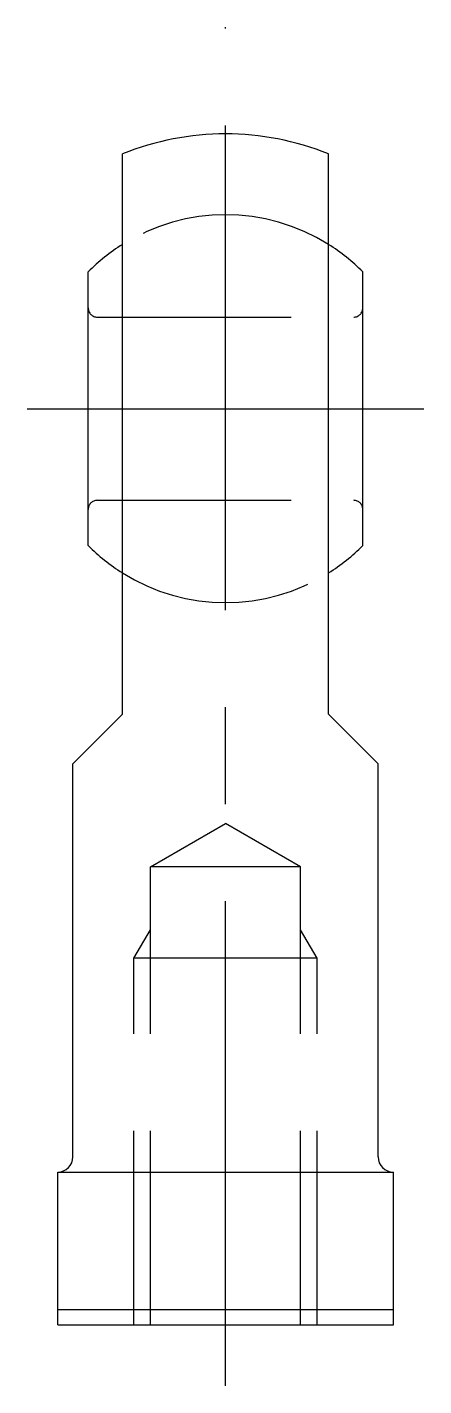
# Model space of a CAD drawing. Extents: x -2 to 79, y -8 to 61.
# Drawn here: x 65.97 to 78.97, y 16.52 to 61.01 of the extents above.
import ezdxf

# ---------------------------------------------------------------- set-up
doc = ezdxf.new("R2010")
doc.units = 0
doc.header["$LTSCALE"] = 0.5
doc.linetypes.add('CENTER', pattern=[50.8, 31.75, -6.35, 6.35, -6.35])
doc.linetypes.add('DASHED', pattern=[19.05, 12.7, -6.35])
doc.layers.get('0').update_dxf_attribs({"linetype": 'CONTINUOUS'})
doc.layers.add('CENTER', color=1, linetype='CENTER')

msp = doc.modelspace()

# ---------------------------------------------------------------- linework, layer by layer
at = {"color": 7, "linetype": 'CONTINUOUS'}
for p, q in [((69.092, 38.519), (69.092, 56.862)), ((75.842, 38.519), (75.842, 56.862)), ((67.967, 44.039), (67.967, 52.999)), ((76.967, 44.039), (76.967, 52.999)), ((69.09, 38.517), (67.467, 36.894)), ((75.842, 38.519), (77.467, 36.894)), ((67.467, 24.019), (67.467, 36.894)), ((77.467, 24.019), (77.467, 36.894)), ((66.967, 18.519), (66.967, 23.519)), ((66.967, 23.519), (77.967, 23.519)), ((77.967, 18.519), (77.967, 23.519)), ((66.967, 19.019), (77.967, 19.019)), ((66.967, 18.519), (77.967, 18.519))]:
    msp.add_line(p, q, dxfattribs=at)
at = {"color": 3, "linetype": 'DASHED'}
for p, q in [((68.267, 51.519), (76.667, 51.519)), ((68.267, 45.519), (76.667, 45.519)), ((70.008, 33.519), (72.467, 34.938)), ((74.925, 33.519), (72.467, 34.938)), ((70.008, 18.519), (70.008, 33.519)), ((74.925, 33.519), (70.008, 33.519)), ((74.925, 18.519), (74.925, 33.519)), ((69.467, 30.519), (70.008, 31.457)), ((75.467, 30.519), (74.925, 31.457)), ((69.467, 18.519), (69.467, 30.519)), ((75.467, 30.519), (69.467, 30.519)), ((75.467, 18.519), (75.467, 30.519))]:
    msp.add_line(p, q, dxfattribs=at)
at = {"color": 7, "linetype": 'CONTINUOUS'}
for centre, radius, start, end in [((72.467, 48.519), 9, 67.9757, 112.0243), ((72.467, 48.519), 6.35, 122.109, 135.13), ((72.467, 48.519), 6.35, 44.87, 57.891), ((72.467, 48.519), 6.35, 224.87, 237.891), ((72.467, 48.519), 6.35, 302.109, 315.13), ((66.967, 24.019), 0.5, 270, 0), ((77.967, 24.019), 0.5, 180, 270)]:
    msp.add_arc(centre, radius, start, end, dxfattribs=at)
at = {"color": 3, "linetype": 'DASHED'}
for centre, radius, start, end in [((72.467, 48.519), 6.35, 57.891, 122.109), ((68.267, 51.819), 0.3, 180, 270), ((76.667, 51.819), 0.3, 270, 0), ((68.267, 45.219), 0.3, 90, 180), ((76.667, 45.219), 0.3, 0, 90), ((72.467, 48.519), 6.35, 237.891, 302.109)]:
    msp.add_arc(centre, radius, start, end, dxfattribs=at)
at = {"layer": 'CENTER', "color": 1, "linetype": 'CENTER'}
for p, q in [((72.467, 16.519), (72.467, 61.013)), ((65.967, 48.519), (78.967, 48.519))]:
    msp.add_line(p, q, dxfattribs=at)

doc.saveas('drawing.dxf')
